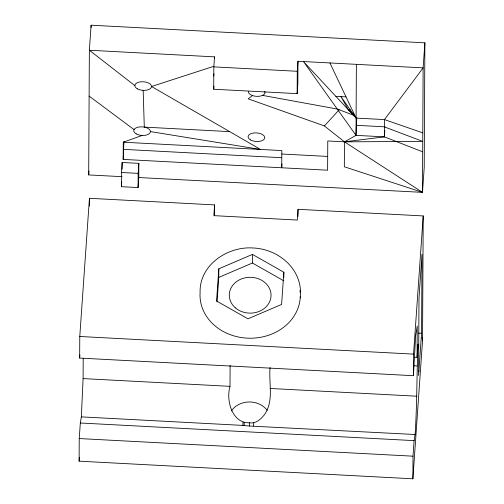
<?xml version="1.0" encoding="UTF-8"?>
<svg xmlns="http://www.w3.org/2000/svg" width="504" height="504" viewBox="0 0 504 504"><rect width="100%" height="100%" fill="white"/><g stroke="black" fill="none" stroke-linecap="round" stroke-linejoin="round"><path stroke-width="0.76" d="M89.41 206.048L89.441 198.299L214.603 204.907L214.547 215.844M214.603 204.907L213.853 215.643L297.297 220.053L298.047 209.317L423.209 215.933L422.547 340.609L412.889 478.8L79.115 461.173L79.235 438.556L80.325 423.001L81.346 416.877L83.097 378.586L83.204 358.407M414.716 357.223L417.073 357.349L417.243 326.05L415.642 335.595L413.438 375.701L79.663 358.073L79.777 336.489L89.441 198.299M122.075 176.671L88.698 174.926L89.359 50.242L91.111 25.2L424.885 42.827L424.223 167.511L422.484 192.358L138.77 177.54L138.839 163.353L122.151 162.483L121.464 172.5L121.388 186.688L138.077 187.557L138.77 177.54M91.098 27.55L91.111 25.2M122.119 169.199L122.151 162.483M384.426 126.913L422.749 141.391L344.465 141.845L327.776 140.963L327.619 170.201L123.184 159.403L123.272 142.204L142.09 135.45M123.184 159.403L123.927 141.737M138.077 187.557L138.153 173.37L138.839 163.353M264.739 91.356A8.36 4.29 4 0 1 261.733 95.722A8.36 4.29 4 0 1 252.479 95.546L248.163 98.822L324.406 125.937L344.465 141.845L344.333 166.78L422.484 192.358L423.133 67.876L297.971 61.261L297.851 83.62L297.152 93.637L213.709 89.233L213.822 66.874L214.528 56.858L89.359 50.242L134.845 85.617M214.515 58.395L214.528 56.858M217.06 301.921L218.774 277.402L218.818 268.802L252.46 254.419L283.853 272.236L283.828 277.71M270.087 367.504C268.519 383.141 274.277 400.806 264.417 414.729C260.826 419.133 255.856 423.908 249.644 422.793C232.016 423.587 225.842 400.214 230.007 386.348L230.114 365.394M283.809 280.835L252.416 263.019L252.46 254.419M297.152 93.637L297.266 71.285L297.971 61.261M298.009 216.348L298.047 209.317M300.233 297.858C303.553 270.232 279.411 249.127 253.191 247.987C227.619 246.084 199.174 265.079 200.101 292.572A50.154 43.016 0.3 0 0 248.031 338.19A50.154 43.016 0.3 0 0 300.302 296.371M422.484 192.358L344.465 141.845L356 135.362L356.378 64.348M422.699 151.817L384.376 136.861L356 135.362L356.744 117.495M344.465 141.845L384.376 136.861L384.464 119.587L423.133 67.876L424.885 42.827M412.889 478.8L413.009 456.183L414.099 440.628L415.12 434.505C417.091 404.422 416.739 374.27 417.992 344.182L417.073 357.349M413.438 375.701L413.551 354.117L423.209 215.933M418.925 371.19L418.931 370.516M421.577 333.264L421.999 254.205L418.994 298.135L418.578 375.524L421.577 333.264L418.547 333.106M415.12 434.505L249.499 426.031L242.871 425.408L243.023 422.169M244.087 425.622L244.232 422.384M249.499 426.031L249.644 422.793M253.588 425.974L253.733 422.736M121.388 186.688L121.703 182.064M88.698 174.926L88.975 171.013M79.663 358.073L79.878 354.961M79.115 461.173L79.393 457.248M213.778 76.098L213.935 73.786M213.709 89.233L213.923 86.146M218.818 268.802L216.569 301.001L247.962 318.818L281.604 304.435L283.853 272.236M281.994 163.92L281.723 167.775L281.818 150.576L123.272 142.204M384.376 136.861L384.804 130.694M354.098 115.252L354.047 115.876L353.43 114.307L348.396 109.809L340.943 96.617L356.095 118.087L384.464 119.587L422.793 132.854M354.728 116.613L354.759 116.197M329.918 62.95L356.095 118.087L353.367 115.139L339.217 109.752L324.406 125.937M218.774 277.402L252.416 263.019M213.734 66.32L151.534 86.499L260.524 149.455L150.457 131.594M121.464 172.5L138.153 173.37M213.822 66.874L297.266 71.285M335.859 96.346L346.027 96.888M356.7 125.345L385.075 126.844M229.66 131.626L144.295 127.115L143.167 90.355M281.799 154.016L327.695 156.442M123.883 149.379L281.642 157.714M79.777 336.489L413.551 354.117M413.885 365.784L417.029 365.948M83.097 378.586L230.007 386.348M269.98 388.458L416.865 396.213M81.346 416.877L242.871 425.408M80.325 423.001L414.099 440.628M79.235 438.556L413.009 456.183M348.396 109.809L350.33 109.916M262.553 95.395L337.264 109.028L339.217 109.752M252.479 95.546L250.753 94.771A8.36 4.29 4 0 1 248.327 91.602M351.893 113.564L353.43 114.307L353.367 115.139L303.452 61.551L356 135.362M89.12 96.094L134.058 129.61M422.081 337.516L422.547 340.609M231.374 410.955A20.897 17.924 0.3 0 1 267.17 410.344M299.987 290.354A50.154 43.016 0.3 0 1 300.226 292.61M235.431 307.906A20.897 17.924 0.3 0 0 270.364 299.83A20.897 17.924 0.3 0 0 244.698 277.912A20.897 17.924 0.3 0 0 235.431 307.906M137.271 88.786A8.36 4.29 4 0 0 151.244 87.595A8.36 4.29 4 0 0 141.051 81.787A8.36 4.29 4 0 0 137.271 88.786M250.513 139.917A8.36 4.29 4 0 0 264.487 138.726A8.36 4.29 4 0 0 254.293 132.924A8.36 4.29 4 0 0 250.513 139.917M136.2 133.881A8.36 4.29 4 0 0 150.167 132.691A8.36 4.29 4 0 0 139.973 126.882A8.36 4.29 4 0 0 136.2 133.881"/></g></svg>
